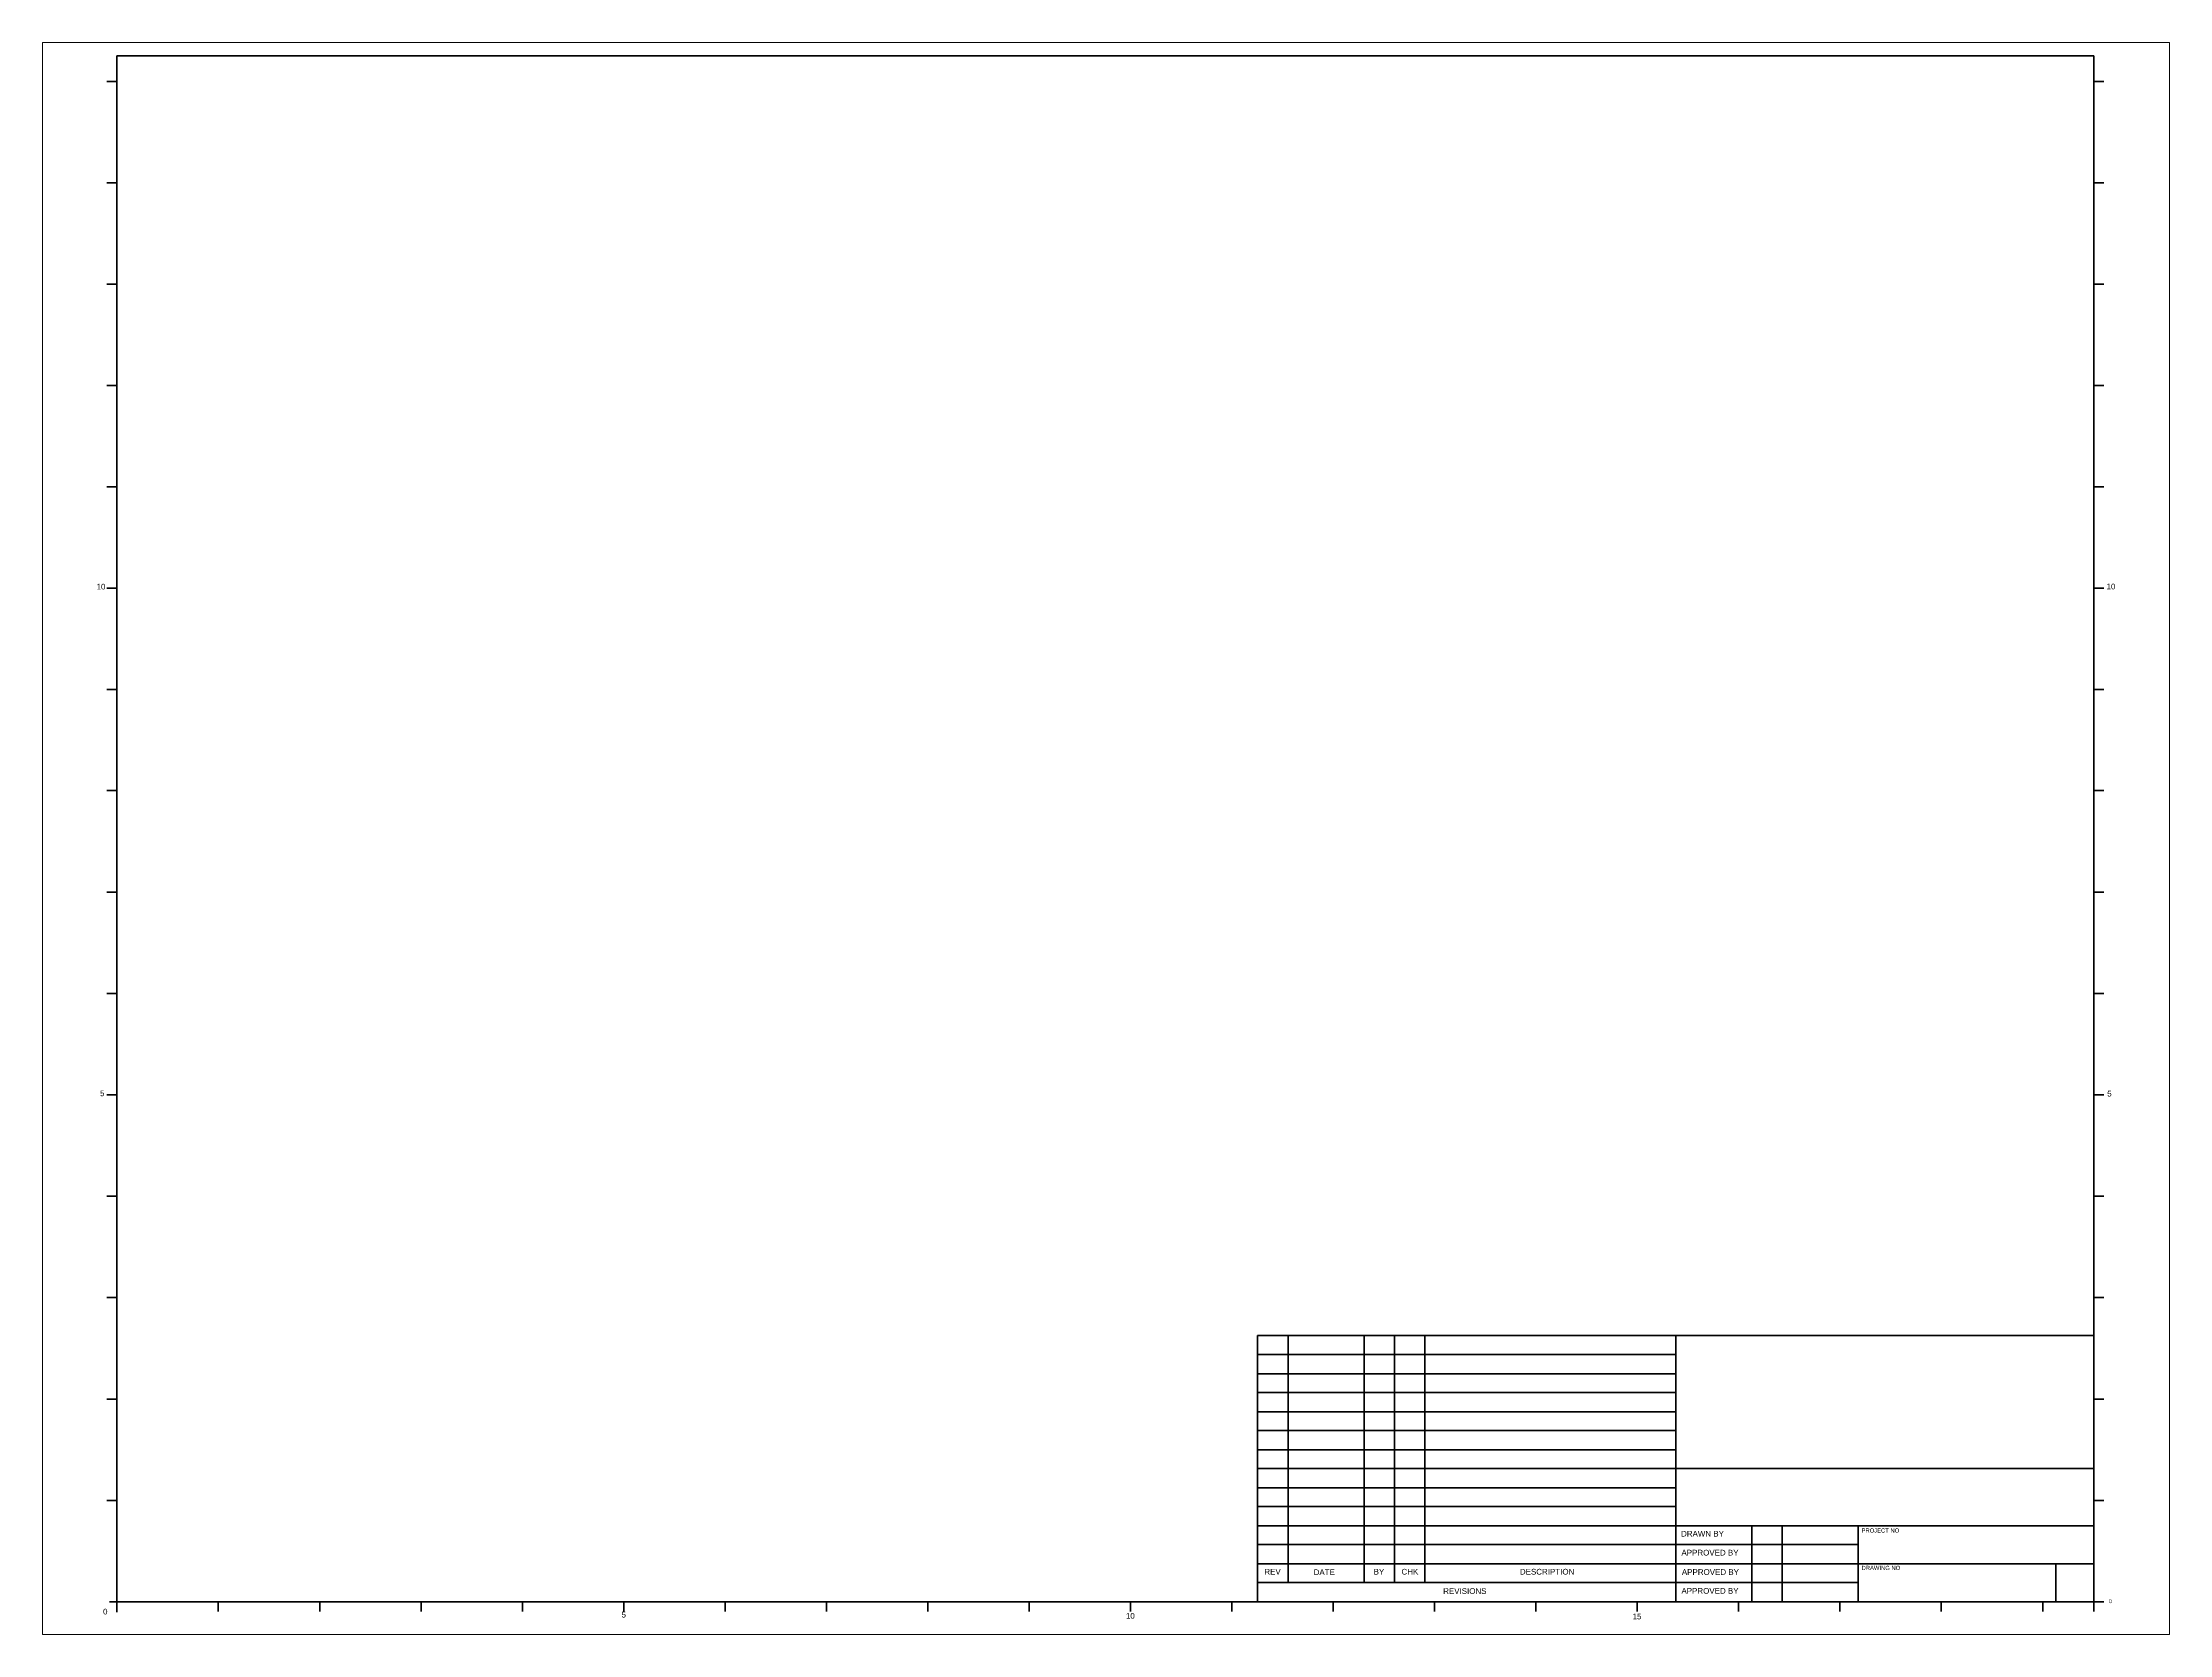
# Paper-space layout 'Layout1' of a CAD drawing. Header units: inches. Extents: x 1.06 to 9.54, y 0.79 to 7.14.
# The model-space entities are those that its viewports show. They can reach past a viewport. Long polylines and large blocks are cut down to what shows.
import ezdxf
from ezdxf.enums import TextEntityAlignment as Align

# ---------------------------------------------------------------- set-up
doc = ezdxf.new("R2010")
doc.units = ezdxf.units.IN
doc.header["$MEASUREMENT"] = 0
doc.layers.add('BORDERTEXT', color=7, linetype='Continuous')
doc.layers.add('DEFAULT', color=7, linetype='Continuous')
doc.styles.add('Arial', font='Arial', dxfattribs={"height": 0.2})

msp = doc.modelspace()

# ---------------------------------------------------------------- linework, layer by layer
at = {"layer": 'DEFAULT', "color": 7, "linetype": 'Continuous', "lineweight": 35}
for p, q in [((1.5, 16.25), (1.5, 0.922)), ((21.004, 16.25), (1.5, 16.25)), ((21.004, 0.9), (21.004, 16.25)), ((1.4, 15.997), (1.5, 15.997)), ((21.004, 15.997), (21.104, 15.997)), ((1.4, 14.997), (1.5, 14.997)), ((21.004, 14.997), (21.104, 14.997)), ((1.4, 13.997), (1.5, 13.997)), ((21.004, 13.997), (21.104, 13.997)), ((1.4, 12.997), (1.5, 12.997)), ((21.004, 12.997), (21.104, 12.997)), ((1.4, 11.997), (1.5, 11.997)), ((21.004, 11.997), (21.104, 11.997)), ((1.4, 10.997), (1.5, 10.997)), ((21.004, 10.997), (21.104, 10.997)), ((1.4, 9.997), (1.5, 9.997)), ((21.004, 9.997), (21.104, 9.997)), ((1.4, 9.001), (1.5, 9.001)), ((21.004, 9.001), (21.104, 9.001)), ((1.4, 7.997), (1.5, 7.997)), ((21.004, 7.997), (21.104, 7.997)), ((1.4, 6.997), (1.5, 6.997)), ((21.004, 6.997), (21.104, 6.997)), ((1.4, 5.997), (1.5, 5.997)), ((21.004, 5.997), (21.104, 5.997)), ((1.4, 4.997), (1.5, 4.997)), ((21.004, 4.997), (21.104, 4.997)), ((1.4, 3.997), (1.5, 3.997)), ((21.004, 3.997), (21.104, 3.997)), ((12.754, 0.997), (12.754, 3.622)), ((12.754, 3.622), (21.004, 3.622)), ((13.054, 3.622), (13.054, 1.185)), ((13.804, 3.622), (13.804, 1.185)), ((14.104, 3.622), (14.104, 1.185)), ((14.404, 3.622), (14.404, 1.185)), ((16.879, 3.622), (16.879, 0.997)), ((12.754, 3.435), (16.879, 3.435)), ((12.754, 3.247), (16.879, 3.247)), ((1.4, 2.997), (1.5, 2.997)), ((12.754, 3.06), (16.879, 3.06)), ((21.004, 2.997), (21.104, 2.997)), ((12.754, 2.872), (16.879, 2.872)), ((12.754, 2.685), (16.879, 2.685)), ((12.754, 2.497), (16.879, 2.497)), ((12.754, 2.31), (16.879, 2.31)), ((16.879, 2.31), (21.004, 2.31)), ((12.754, 2.122), (16.879, 2.122)), ((1.4, 1.997), (1.5, 1.997)), ((12.754, 1.935), (16.879, 1.935)), ((21.004, 1.997), (21.104, 1.997)), ((12.754, 1.747), (16.879, 1.747)), ((16.879, 1.747), (21.004, 1.747)), ((17.629, 1.747), (17.629, 0.997)), ((17.929, 1.747), (17.929, 0.997)), ((18.679, 1.747), (18.679, 0.997)), ((12.754, 1.56), (18.679, 1.56)), ((12.754, 1.372), (18.679, 1.372)), ((18.679, 1.372), (21.004, 1.372)), ((20.629, 1.372), (20.629, 0.997)), ((12.754, 1.185), (18.679, 1.185)), ((1.425, 0.997), (21.104, 0.997)), ((1.5, 0.997), (1.5, 0.894)), ((2.5, 0.997), (2.5, 0.9)), ((3.5, 0.997), (3.5, 0.9)), ((4.5, 0.997), (4.5, 0.9)), ((5.5, 0.997), (5.5, 0.9)), ((6.5, 0.997), (6.5, 0.9)), ((7.5, 0.997), (7.5, 0.9)), ((8.5, 0.997), (8.5, 0.9)), ((9.5, 0.997), (9.5, 0.9)), ((10.5, 0.997), (10.5, 0.9)), ((11.5, 0.997), (11.5, 0.9)), ((12.5, 0.997), (12.5, 0.9)), ((13.5, 0.997), (13.5, 0.9)), ((14.5, 0.997), (14.5, 0.9)), ((15.5, 0.997), (15.5, 0.9)), ((16.5, 0.997), (16.5, 0.9)), ((17.5, 0.997), (17.5, 0.9)), ((18.5, 0.997), (18.5, 0.9)), ((19.5, 0.997), (19.5, 0.9)), ((20.5, 0.997), (20.5, 0.9))]:
    msp.add_line(p, q, dxfattribs=at)

# ---------------------------------------------------------------- texts
at = {"layer": 'BORDERTEXT', "color": 7, "style": 'Arial'}
for s, height, p in [('DRAWN BY', 0.0562, (16.932, 1.696)), ('PROJECT NO', 0.0413, (18.713, 1.72)), ('APPROVED BY', 0.05625, (16.936, 1.509)), ('REV', 0.0562, (12.821, 1.321)), ('DATE', 0.0562, (13.307, 1.316)), ('BY', 0.0562, (13.899, 1.321)), ('CHK', 0.0562, (14.174, 1.321)), ('DESCRIPTION', 0.05625, (15.342, 1.321)), ('APPROVED BY', 0.05625, (16.94, 1.318)), ('DRAWING NO', 0.0413, (18.713, 1.351)), ('REVISIONS', 0.0562, (14.585, 1.13)), ('APPROVED BY', 0.05625, (16.936, 1.132))]:
    msp.add_text(s, height=height, dxfattribs=at).set_placement(p, align=Align.TOP_LEFT)
at = {"layer": 'DEFAULT', "color": 7, "style": 'Arial'}
for s, height, p in [('10', 0.056, (1.299, 11.041)), ('10', 0.056, (21.13, 11.042)), ('5', 0.056, (1.333, 6.041)), ('5', 0.056, (21.137, 6.038)), ('0', 0.056, (1.363, 0.927)), ('5', 0.056, (6.478, 0.897)), ('10', 0.056, (11.455, 0.885)), ('15', 0.056, (16.454, 0.879)), ('0', 0.0375, (21.154, 1.02))]:
    msp.add_text(s, height=height, dxfattribs=at).set_placement(p, align=Align.TOP_LEFT)

psp = doc.layouts.get("Layout1")

# ---------------------------------------------------------------- viewports
at = {"layer": '0'}
psp.add_viewport(center=(5.3021, 3.9688), size=(8.4833, 6.35), view_center_point=(11.2583, 8.5278), view_height=15.708113, dxfattribs=at)

doc.saveas('drawing.dxf')
